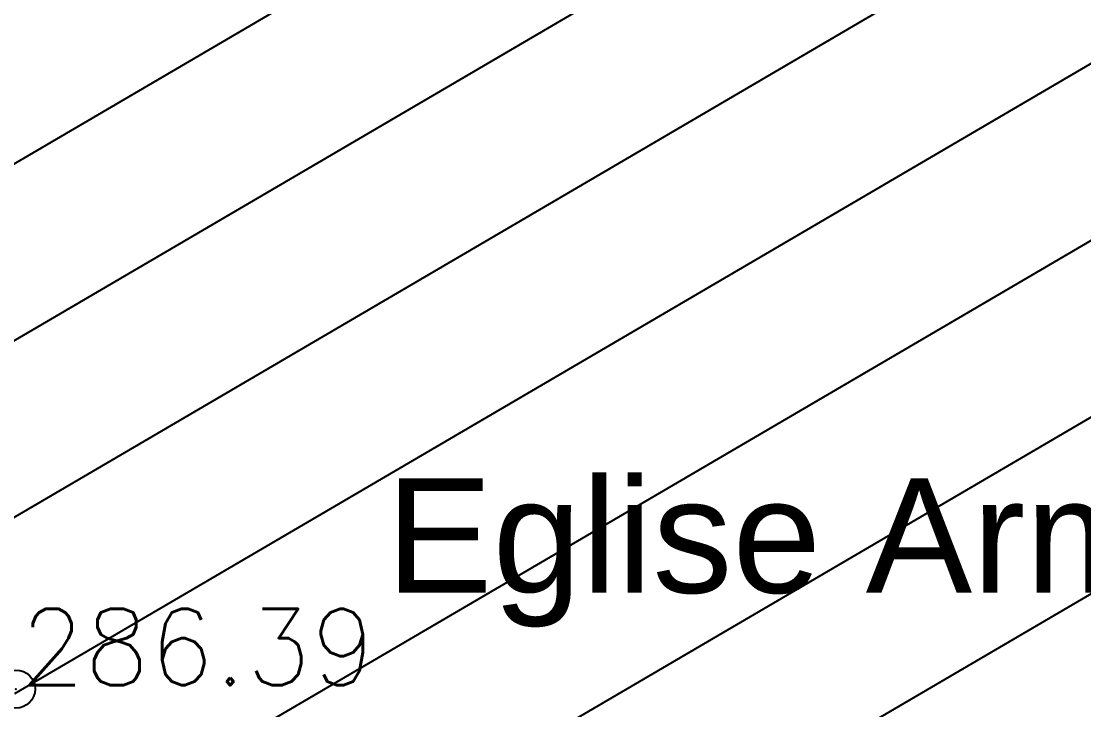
# Model space of a CAD drawing. Header units: millimetres. Extents: x 524954 to 526204, y 9523489 to 9524010.
# Drawn here: x 525902.67 to 525916.6, y 9523729.39 to 9523738.42 of the extents above; entities that cross this region are included whole.
import ezdxf

# ---------------------------------------------------------------- set-up
doc = ezdxf.new("R2010")
doc.units = ezdxf.units.MM
doc.header["$PDMODE"] = 32
doc.header["$PDSIZE"] = 0.5
doc.linetypes.add('CACHE2', pattern=[4.7625, 3.175, -1.5875])
for name, color, linetype in [('Bati_H', 1, 'Continuous'), ('TopoAlt', 3, 'Continuous'), ('TOPOJIS', 7, 'Continuous'), ('Toponomie', 7, 'CACHE2')]:
    doc.layers.add(name, color=color, linetype=linetype)
doc.styles.add('Simplex 1.0', font='Simplex.shx', dxfattribs={"width": 0.99, "height": 1})
doc.styles.get("Standard").update_dxf_attribs({"font": 'arial.ttf'})

# ---------------------------------------------------------------- blocks, each defined once
blk = doc.blocks.new('TCPOINT M')
at = {"color": 0}
blk.add_point((0, 0), dxfattribs=at)
at = {"layer": 'TopoAlt', "style": 'Simplex 1.0', "width": 0.99}
blk.add_attdef('ALT', (0.15, 0.15), '', height=1, dxfattribs=at)

msp = doc.modelspace()

# ---------------------------------------------------------------- hatches: boundary and pattern name
at = {"layer": 'Bati_H'}
h = msp.add_hatch(dxfattribs=at)
h.set_pattern_fill('_U', color=256, scale=2, angle=210.3441, style=0, pattern_type=0)
h.set_pattern_definition([(210.344134748, (0, 0), (1.01038508956, -1.7260133171), [])])
h.paths.add_polyline_path([(525935.33, 9523734.728), (525907.673, 9523741.961), (525906.007, 9523742.396), (525905.528, 9523740.754), (525901.447, 9523741.794), (525898.469, 9523730.541), (525902.597, 9523729.664), (525902.123, 9523727.661), (525931.044, 9523719.911), (525931.429, 9523719.811)])

# ---------------------------------------------------------------- block references
at = {"layer": 'TOPOJIS'}
ref = msp.add_blockref('TCPOINT M', (525902.597, 9523729.664, 286.39), dxfattribs=at)
ref.add_attrib('ALT', '286.39', (525902.647, 9523729.714, 286.39), dxfattribs={"layer": 'TopoAlt', "height": 1, "style": 'Simplex 1.0', "width": 0.99})

# ---------------------------------------------------------------- texts
at = {"layer": 'Toponomie', "insert": (525896.383, 9523732.426), "char_height": 1.5, "width": 42.68298, "attachment_point": 1}
msp.add_mtext('\\pi11.066;Eglise Armée de Salut', dxfattribs=at)

doc.saveas('drawing.dxf')
